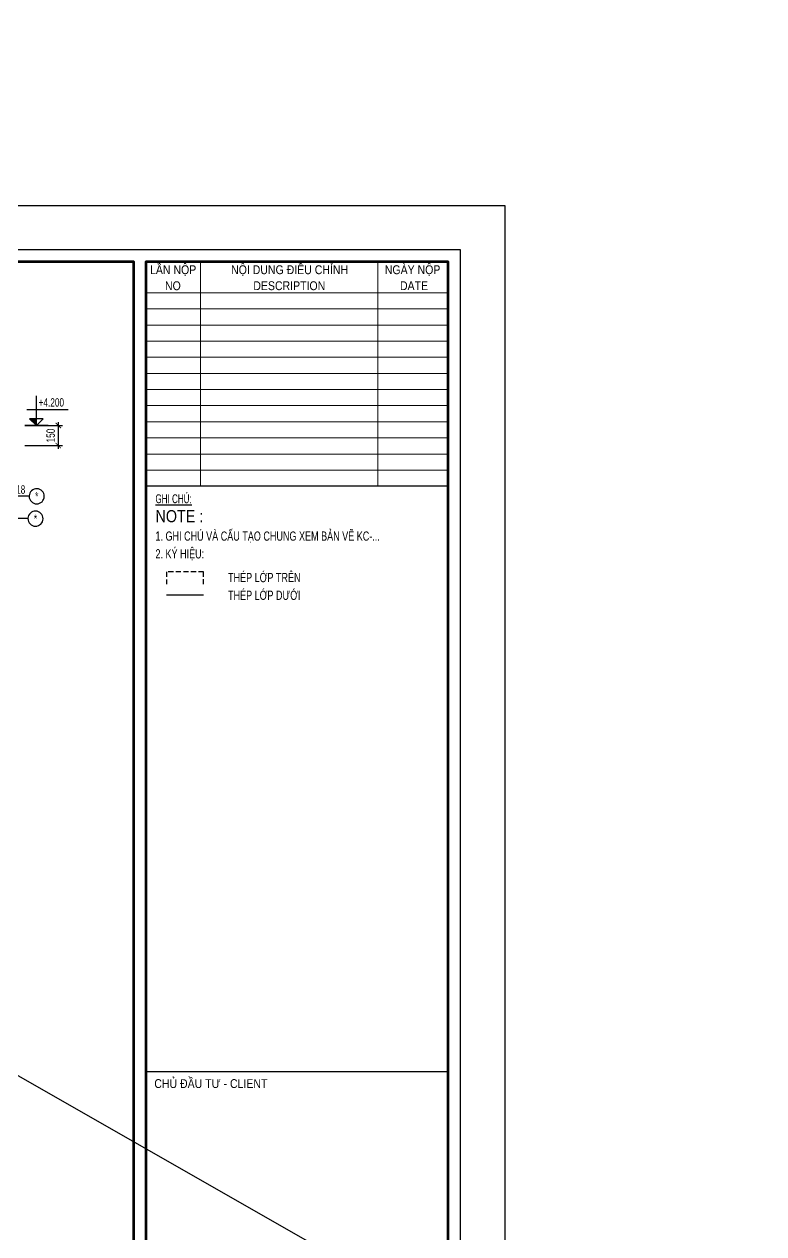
# Model space of a CAD drawing. Header units: millimetres. Extents: x -77370 to 109412, y -14880 to 214694.
# Drawn here: x 43308 to 54315, y 20330 to 38339 of the extents above; entities that cross this region are included whole.
import ezdxf
from ezdxf.enums import TextEntityAlignment as Align

# ---------------------------------------------------------------- set-up
doc = ezdxf.new("R2010")
doc.units = ezdxf.units.MM
doc.header["$LTSCALE"] = 300
doc.header["$MEASUREMENT"] = 0
doc.header["$PDMODE"] = 66
doc.linetypes.add('HIDDEN', pattern=[0.375, 0.25, -0.125])
doc.layers.get('0').update_dxf_attribs({"linetype": 'CONTINUOUS'})
doc.layers.get('DEFPOINTS').update_dxf_attribs({"linetype": 'CONTINUOUS'})
for name, color, linetype in [('CDC -TEXT KHUNG', 7, 'CONTINUOUS'), ('CDC-KHUNGTEN', 7, 'CONTINUOUS'), ('CDC.02.DIM', 1, 'CONTINUOUS'), ('CDC.05.STEEL', 4, 'CONTINUOUS'), ('CDC.06.TEXT', 2, 'CONTINUOUS'), ('CDC.11.NOTE', 8, 'CONTINUOUS'), ('CDC.14.STEELNUM', 2, 'CONTINUOUS'), ('KCS_STEEL TOP', 4, 'HIDDEN'), ('TEXTCOL_SHAPE', 6, 'CONTINUOUS')]:
    doc.layers.add(name, color=color, linetype=linetype)
doc.styles.add('ARIAL', font='arial.ttf', dxfattribs={"width": 0.65})
doc.styles.add('Arial_4', font='arial.ttf', dxfattribs={"width": 0.75, "height": 3})
doc.styles.add('KCS_SMTEXT', font='arial.ttf', dxfattribs={"width": 0.7})
doc.styles.add('KT CDC', font='arial.ttf', dxfattribs={"width": 0.85, "height": 200})
doc.styles.add('SMTEXT', font='arial.ttf', dxfattribs={"width": 0.7})
doc.dimstyles.new('KCS_DIM25', dxfattribs={"dimscale": 2, "dimtxt": 62.5, "dimasz": 40, "dimexe": 30, "dimexo": 0, "dimgap": 25, "dimtad": 1, "dimdec": 0, "dimlfac": 0.5, "dimzin": 13, "dimdsep": 46, "dimtxsty": 'KCS_SMTEXT', "dimblk": 'ARCHTICK', "dimcen": 0, "dimdle": 25, "dimclrd": 1, "dimclre": 1, "dimclrt": 2, "dimadec": 0, "dimazin": 0, "dimtfac": 1, "dimtdec": 0, "dimtix": 1, "dimtmove": 2, "dimatfit": 3, "dimfxl": 1, "dimtolj": 1, "dimtzin": 13, "dimarcsym": 0})

# ---------------------------------------------------------------- blocks, each defined once
blk = doc.blocks.new('_ArchTick')
at = {"color": 0, "linetype": 'ByBlock', "const_width": 0.15}
blk.add_lwpolyline([(-0.5, -0.5), (0.5, 0.5)], dxfattribs=at)
blk = doc.blocks.new('*D481')
at = {"layer": 'CDC.02.DIM', "color": 1, "lineweight": -2, "transparency": 16777216}
for p, q in [((43316, 32365), (43876, 32365)), ((43816, 32015), (43816, 32415)), ((43316, 32065), (43876, 32065))]:
    blk.add_line(p, q, dxfattribs=at)
at = {"layer": 'DEFPOINTS', "color": 0, "transparency": 16777216}
for p in [(43316, 32365), (43816, 32365), (43316, 32065)]:
    blk.add_point(p, dxfattribs=at)
at = {"layer": 'CDC.02.DIM', "color": 1, "lineweight": -2, "transparency": 16777216, "xscale": 80, "yscale": 80, "zscale": 80}
for p, rotation in [((43816, 32365), 90), ((43816, 32065), 270)]:
    blk.add_blockref('_ArchTick', p, dxfattribs=dict(at, rotation=rotation))
at = {"layer": 'CDC.02.DIM', "color": 2, "transparency": 16777216, "insert": (43702, 32215), "char_height": 125, "attachment_point": 5, "rotation": 90, "style": 'KCS_SMTEXT'}
blk.add_mtext('\\A1;150', dxfattribs=at)
blk = doc.blocks.new('CDTA1')
at = {"layer": 'CDC-KHUNGTEN', "color": 6, "lineweight": 25}
blk.add_line((0, 90), (-75, 90), dxfattribs=at)
at = {"layer": 'CDC-KHUNGTEN', "color": 6, "style": 'KT CDC', "width": 0.85}
blk.add_text('CHỦ ĐẦU TƯ - CLIENT', height=2.2, dxfattribs=at).set_placement((-72.93, 86))
blk = doc.blocks.new('Khung tên chuẩn')
at = {"layer": 'CDC-KHUNGTEN', "color": 8, "lineweight": 9}
for p, q in [((76550, 58000), (76550, 52433)), ((80950, 58000), (80950, 52433)), ((82700, 57233), (75200, 57233)), ((82700, 56833), (75200, 56833)), ((82700, 56433), (75200, 56433)), ((82700, 56033), (75200, 56033)), ((82700, 55633), (75200, 55633)), ((82700, 55233), (75200, 55233)), ((82700, 54833), (75200, 54833)), ((82700, 54433), (75200, 54433)), ((82700, 54033), (75200, 54033)), ((82700, 53633), (75200, 53633)), ((82700, 53233), (75200, 53233)), ((82700, 52833), (75200, 52833))]:
    blk.add_line(p, q, dxfattribs=at)
at = {"layer": 'CDC-KHUNGTEN', "color": 6, "lineweight": 25}
blk.add_line((82700, 52433), (75200, 52433), dxfattribs=at)
at = {"layer": 'CDC-KHUNGTEN', "color": 8}
blk.add_lwpolyline([(75096, 1100), (83000, 1100), (83000, 58300), (3000, 58300), (3000, 1100), (75096, 1100)], dxfattribs=at)
at = {"layer": 'CDC-KHUNGTEN', "color": 255, "lineweight": 60}
blk.add_lwpolyline([(74900, 1400), (74900, 58000), (3300, 58000), (3300, 1400), (74900, 1400)], close=True, dxfattribs=at)
blk.add_lwpolyline([(75200, 1400), (82700, 1400), (82700, 58000), (75200, 58000), (75200, 1400)], dxfattribs=at)
at = {"layer": 'DEFPOINTS', "color": 1, "ltscale": 0.2}
blk.add_lwpolyline([(0, 0), (0, 59400), (84100, 59400), (84100, 0), (0, 0)], close=True, dxfattribs=at)
at = {"layer": 'CDC-KHUNGTEN', "xscale": 100, "yscale": 100, "zscale": 100}
blk.add_blockref('CDTA1', (82700, 28900), dxfattribs=at)
at = {"layer": 'CDC -TEXT KHUNG', "color": 7, "style": 'KT CDC', "width": 0.85}
for s, p in [('NO', (75672, 57299)), ('DESCRIPTION', (77863, 57299)), ('DATE', (81501, 57299))]:
    blk.add_text(s, height=220, dxfattribs=at).set_placement(p)
at = {"layer": 'CDC -TEXT KHUNG', "char_height": 220, "attachment_point": 2, "line_spacing_factor": 0.941778, "style": 'KT CDC'}
for s, insert, width in [('LẦN NỘP', (75875, 57916), 1464.22), ('NỘI DUNG ĐIỀU CHỈNH', (78763, 57916), 3699.71), ('NGÀY NỘP', (81814, 57916), 1755.59)]:
    blk.add_mtext(s, dxfattribs=dict(at, insert=insert, width=width))
at = {"layer": 'CDC-KHUNGTEN', "color": 7, "style": 'Arial_4', "width": 0.85}
blk.add_text('NOTE :', height=300, dxfattribs=at).set_placement((75436, 51540))
at = {"layer": 'CDC-KHUNGTEN', "color": 6, "insert": (75436, 52233), "char_height": 220, "width": 1881.96, "attachment_point": 1, "style": 'ARIAL'}
blk.add_mtext('{\\LGHI CHÚ:}', dxfattribs=at)

msp = doc.modelspace()

# ---------------------------------------------------------------- linework, layer by layer
at = {"layer": 'CDC.02.DIM', "color": 1, "linetype": 'ByBlock'}
for p, q in [((43489.1, 32365.3), (43489.1, 32806.5)), ((43962.5, 32598.8), (43345.3, 32598.8)), ((43589.8, 32466), (43388.5, 32466)), ((43489.1, 32365.3), (43388.5, 32466)), ((43489.1, 32365.3), (43589.8, 32466)), ((43662.3, 32365.3), (43315.9, 32365.3))]:
    msp.add_line(p, q, dxfattribs=at)
at = {"layer": 'CDC.02.DIM'}
msp.add_solid([(43388.5, 32466), (43489.1, 32365.3), (43489.1, 32466)], dxfattribs=at)
at = {"layer": 'CDC.05.STEEL', "color": 4}
msp.add_lwpolyline([(45977.8, 29836.6), (45427, 29836.6)], dxfattribs=at)
at = {"layer": 'CDC.11.NOTE', "elevation": 0}
for points in [[(43382.1, 31310.5), (42950, 31310.5), (42623.5, 31664)], [(43363.5, 30977.9), (42931.4, 30977.9), (42665.9, 31265.3)]]:
    msp.add_lwpolyline(points, dxfattribs=at)
at = {"layer": 'CDC.14.STEELNUM', "color": 8}
for centre in [(43494.6, 31310.5), (43476, 30977.9)]:
    msp.add_arc(centre, 112.5, 180, 177.70756, dxfattribs=at)
at = {"layer": 'KCS_STEEL TOP'}
msp.add_lwpolyline([(45977.8, 30001), (45977.8, 30185.4), (45427, 30185.4), (45427, 30001)], dxfattribs=at)
at = {"layer": 'TEXTCOL_SHAPE'}
msp.add_line((-77370.2, 91558.5), (108990, -14880), dxfattribs=at)

# ---------------------------------------------------------------- block references
at = {"xscale": 0.5999999999985448, "yscale": 0.5999999999985448, "zscale": 0.5999999999985448}
msp.add_blockref('Khung tên chuẩn', (0, 0), dxfattribs=at)

# ---------------------------------------------------------------- texts
at = {"layer": 'CDC.02.DIM', "color": 2, "linetype": 'ByBlock', "style": 'SMTEXT', "width": 0.7}
msp.add_text('+4.200', height=125, dxfattribs=at).set_placement((43523.3, 32645.5))
at = {"layer": 'CDC.06.TEXT', "color": 2, "linetype": 'ByBlock', "style": 'SMTEXT', "width": 0.7}
msp.add_text('3%%C18', height=125, dxfattribs=at).set_placement((43174.6, 31410.6), align=Align.MIDDLE)
at = {"layer": 'CDC.06.TEXT', "style": 'SMTEXT', "width": 0.7}
for s, p in [('1. GHI CHÚ VÀ CẤU TẠO CHUNG XEM BẢN VẼ KC-...', (45261.5, 30786.5)), ('THÉP LỚP TRÊN', (46341.7, 30169.3)), ('THÉP LỚP DƯỚI', (46341.7, 29905.4))]:
    msp.add_text(s, height=137.5, dxfattribs=at).set_placement(p, align=Align.TOP_LEFT)
msp.add_text('2. KÝ HIỆU:', height=137.5, dxfattribs=at).set_placement((45261.5, 30385.1))
at = {"layer": 'CDC.14.STEELNUM', "linetype": 'ByBlock', "style": 'SMTEXT', "width": 0.7}
for p in [(43494.6, 31310.5), (43476, 30977.9)]:
    msp.add_text('*', height=125, dxfattribs=at).set_placement(p, align=Align.MIDDLE)

# ---------------------------------------------------------------- dimensions: what is measured, and where the dimension line sits
at = {"layer": 'CDC.02.DIM'}
dim = msp.add_linear_dim(base=(43815.9, 32365.3), p1=(43315.9, 32065.3), p2=(43315.9, 32365.3), angle=270, dimstyle='KCS_DIM25', dxfattribs=at)
dim.commit()
dim.dimension.update_dxf_attribs({"geometry": '*D481', "text_midpoint": (43702.1, 32215.3)})

doc.saveas('drawing.dxf')
